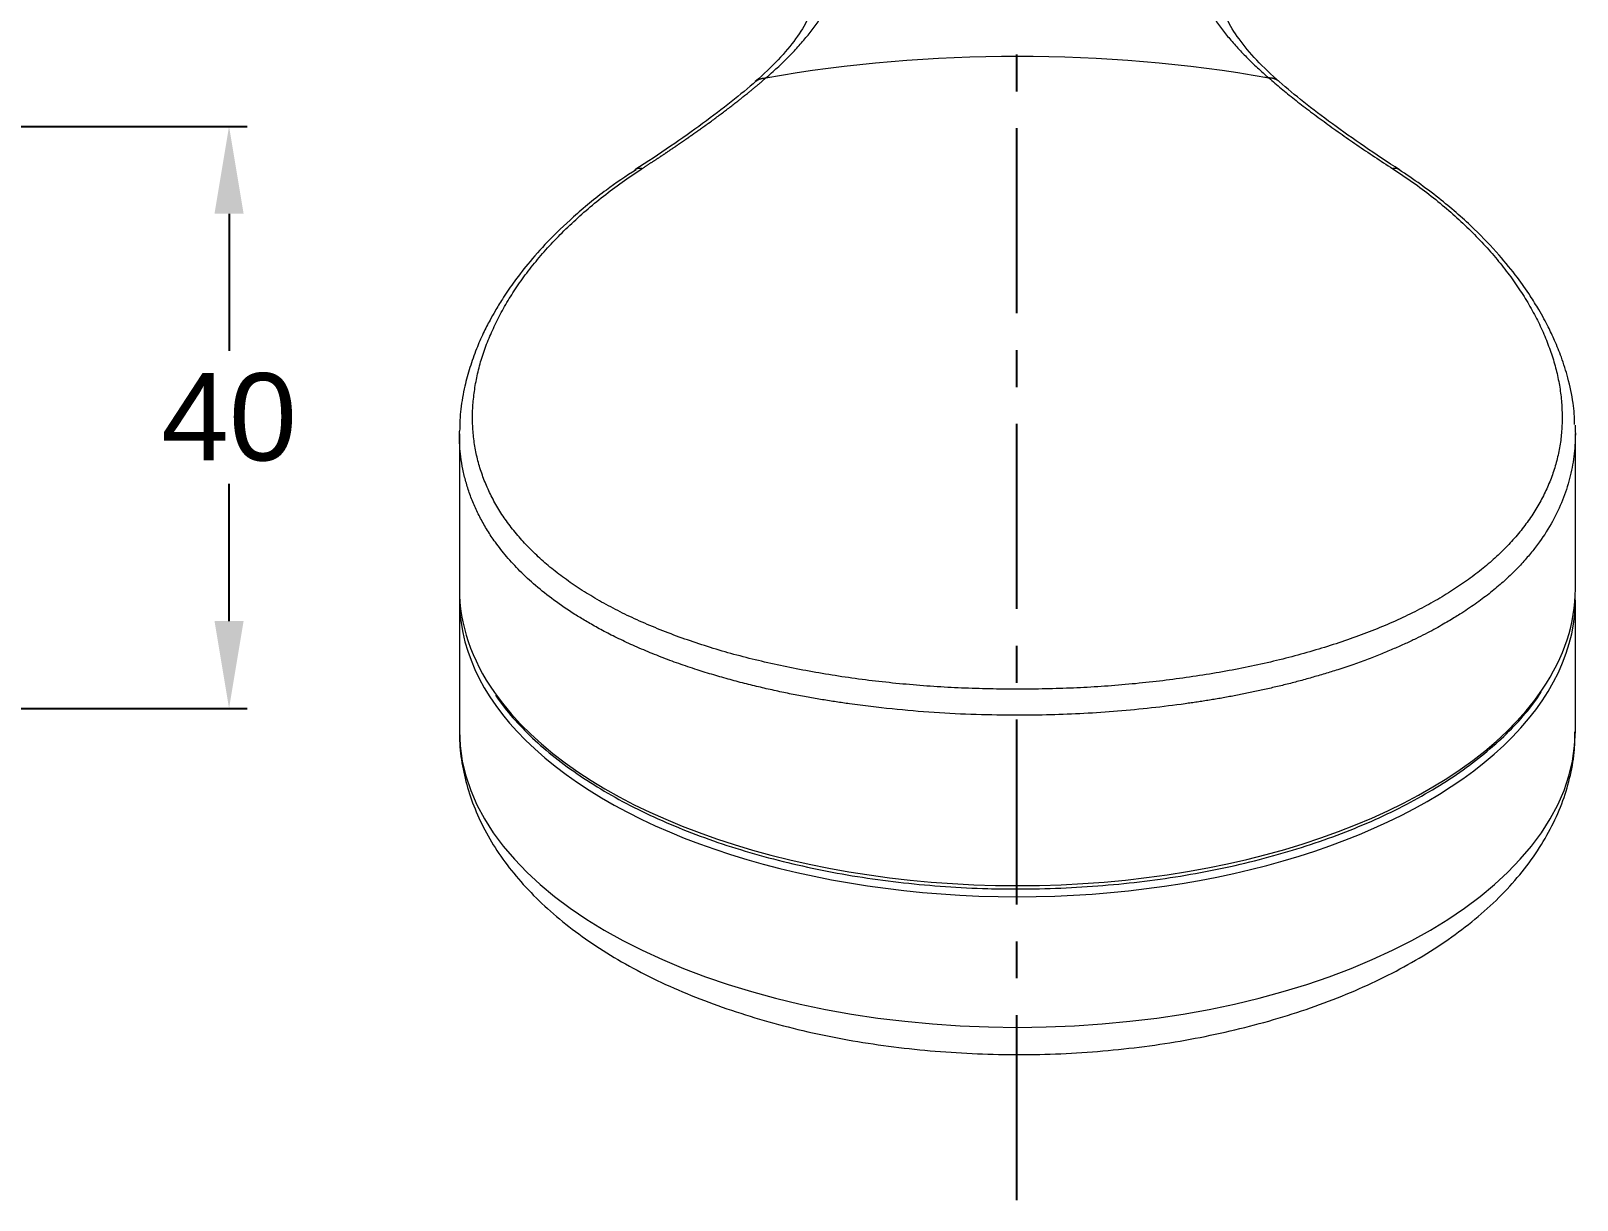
# Model space of a CAD drawing. Header units: millimetres. Extents: x 24958 to 25799, y 1150 to 1745.
# Drawn here: x 25334.2 to 25440.5, y 1360.5 to 1440.9 of the extents above; entities that cross this region are included whole.
import ezdxf

# ---------------------------------------------------------------- set-up
doc = ezdxf.new("R2010")
doc.units = ezdxf.units.MM
doc.linetypes.add('CENTERX2', pattern=[20.32, 12.7, -2.54, 2.54, -2.54])
doc.layers.add('CENTER', color=1, linetype='CENTERX2')
doc.layers.add('DIM', color=3, linetype='Continuous')
doc.styles.get("Standard").update_dxf_attribs({"font": 'arial.ttf'})
doc.dimstyles.new('ISO-25', dxfattribs={"dimtxt": 7, "dimasz": 5, "dimexe": 1.252, "dimexo": 0.625, "dimgap": 1, "dimtad": 1, "dimtih": 1, "dimtoh": 1, "dimdec": 1, "dimdsep": 46, "dimtxsty": 'Standard', "dimcen": 0, "dimclrd": 3, "dimclre": 3, "dimclrt": 4, "dimadec": 0, "dimazin": 0, "dimtfac": 1, "dimtdec": 1, "dimtmove": 0, "dimatfit": 3, "dimfxl": 1, "dimarcsym": 0})

# ---------------------------------------------------------------- blocks, each defined once
blk = doc.blocks.new('*D60')
at = {"layer": 'Defpoints', "color": 0, "transparency": 16777216}
for p in [(25328.63, 1434.29), (25347.81, 1434.29), (25328.63, 1394.29)]:
    blk.add_point(p, dxfattribs=at)
at = {"layer": 'DIM', "color": 3, "lineweight": -2, "transparency": 16777216}
for p, q in [((25329.25, 1434.29), (25349.06, 1434.29)), ((25347.81, 1428.29), (25347.81, 1418.86)), ((25347.81, 1400.29), (25347.81, 1409.73)), ((25329.25, 1394.29), (25349.06, 1394.29))]:
    blk.add_line(p, q, dxfattribs=at)
at = {"layer": 'DIM', "color": 3, "transparency": 16777216}
for points in [[(25346.81, 1428.29), (25348.81, 1428.29), (25347.81, 1434.29)], [(25346.81, 1400.29), (25348.81, 1400.29), (25347.81, 1394.29)]]:
    blk.add_solid(points, dxfattribs=at)
at = {"layer": 'DIM', "color": 4, "transparency": 16777216, "insert": (25347.81, 1414.29), "char_height": 6, "attachment_point": 5}
blk.add_mtext('40', dxfattribs=at)

msp = doc.modelspace()

# ---------------------------------------------------------------- linework, layer by layer
at = {"linetype": 'Continuous', "lineweight": 18}
for p, q in [((25363.64, 1413.17), (25363.64, 1402.5)), ((25440.34, 1405.47), (25440.34, 1413.19)), ((25440.34, 1402.5), (25440.34, 1405.47)), ((25363.64, 1401.74), (25363.64, 1392.76)), ((25440.34, 1392.76), (25440.34, 1401.74))]:
    msp.add_line(p, q, dxfattribs=at)
for centre, major_axis, ratio, start_param, end_param in [((25401.99, 1350.97), (94.49, 0), 0.932765, 1.386779, 1.754814), ((25376.59, 1430.08), (-0.82, 1.26), 0.513884, 5.784773, 6.264678), ((25427.39, 1430.08), (0.82, 1.26), 0.513881, 0.001321, 0.498411), ((25401.99, 1401.74), (-38.35, 0), 0.531694, 6.264532, 6.774697), ((25401.99, 1402.5), (38.35, 0), 0.531694, 3.141593, 3.498262), ((25401.99, 1401.74), (-38.35, 0), 0.531694, 2.629317, 3.160246), ((25401.99, 1402.5), (38.35, 0), 0.531694, 5.938592, 6.283185), ((25401.99, 1402.5), (38.35, 0), 0.531694, 3.498262, 4.712389), ((25401.99, 1402.5), (38.35, 0), 0.531694, 4.712389, 5.938592), ((25401.99, 1392.76), (38.35, 0), 0.531694, 3.141593, 4.712389), ((25401.99, 1401.74), (-38.35, 0), 0.531694, 0.491512, 1.570796), ((25401.99, 1392.76), (38.35, 0), 0.531694, 4.712389, 6.283185), ((25401.99, 1401.74), (-38.35, 0), 0.531694, 1.570796, 2.629317)]:
    msp.add_ellipse(centre, major_axis=major_axis, ratio=ratio, start_param=start_param, end_param=end_param, dxfattribs=at)
for points in [[(25384.7, 1437.62), (25384.97, 1437.85), (25385.5, 1438.33), (25386.24, 1439.04), (25386.92, 1439.76), (25387.54, 1440.48), (25388.11, 1441.21), (25388.61, 1441.94), (25389.04, 1442.67), (25389.4, 1443.41), (25389.59, 1443.9), (25389.68, 1444.14)], [(25414.3, 1444.14), (25414.38, 1443.9), (25414.58, 1443.41), (25414.94, 1442.67), (25415.37, 1441.94), (25415.87, 1441.21), (25416.43, 1440.48), (25417.06, 1439.76), (25417.74, 1439.04), (25418.48, 1438.33), (25419.01, 1437.85), (25419.28, 1437.62)], [(25419.28, 1437.62), (25419.55, 1437.38), (25420.11, 1436.9), (25421.02, 1436.16), (25422.01, 1435.4), (25423.06, 1434.62), (25424.16, 1433.83), (25425.32, 1433.02), (25426.53, 1432.21), (25427.37, 1431.66), (25427.8, 1431.38)], [(25427.8, 1431.38), (25428.26, 1431.08), (25429.17, 1430.46), (25430.45, 1429.51), (25431.65, 1428.52), (25432.76, 1427.51), (25433.8, 1426.47), (25434.75, 1425.42), (25435.61, 1424.35), (25436.39, 1423.27), (25437.08, 1422.19), (25437.68, 1421.1), (25438.19, 1420.01), (25438.62, 1418.92), (25438.96, 1417.84), (25439.21, 1416.76), (25439.37, 1415.7), (25439.44, 1414.64), (25439.43, 1413.6), (25439.33, 1412.58), (25439.14, 1411.57), (25438.86, 1410.58), (25438.49, 1409.62), (25438.04, 1408.67), (25437.5, 1407.75), (25436.88, 1406.85), (25436.16, 1405.98), (25435.37, 1405.13), (25434.49, 1404.32), (25433.52, 1403.53), (25432.47, 1402.77), (25431.34, 1402.04), (25430.12, 1401.35), (25428.82, 1400.69), (25427.45, 1400.06), (25426, 1399.47), (25424.49, 1398.93), (25422.91, 1398.42), (25421.28, 1397.95), (25419.6, 1397.52), (25417.87, 1397.14), (25416.1, 1396.8), (25414.29, 1396.5), (25412.46, 1396.25), (25410.59, 1396.03), (25408.7, 1395.86), (25406.8, 1395.73), (25404.89, 1395.65), (25402.96, 1395.61), (25401.04, 1395.61), (25399.12, 1395.65), (25397.2, 1395.73), (25395.29, 1395.86), (25393.41, 1396.03), (25391.54, 1396.24), (25389.7, 1396.5), (25387.9, 1396.8), (25386.13, 1397.14), (25384.4, 1397.52), (25382.71, 1397.94), (25381.08, 1398.41), (25379.51, 1398.92), (25377.99, 1399.47), (25376.54, 1400.06), (25375.17, 1400.68), (25373.87, 1401.34), (25372.65, 1402.04), (25371.52, 1402.76), (25370.47, 1403.52), (25369.5, 1404.3), (25368.62, 1405.12), (25367.82, 1405.96), (25367.11, 1406.84), (25366.48, 1407.73), (25365.94, 1408.66), (25365.49, 1409.6), (25365.12, 1410.57), (25364.84, 1411.56), (25364.65, 1412.56), (25364.55, 1413.59), (25364.53, 1414.63), (25364.61, 1415.68), (25364.77, 1416.75), (25365.01, 1417.83), (25365.35, 1418.91), (25365.78, 1420), (25366.29, 1421.09), (25366.89, 1422.18), (25367.58, 1423.27), (25368.36, 1424.35), (25369.23, 1425.42), (25370.18, 1426.47), (25371.21, 1427.5), (25372.33, 1428.52), (25373.53, 1429.5), (25374.81, 1430.46), (25375.71, 1431.08), (25376.18, 1431.38)], [(25363.64, 1413.17), (25363.64, 1413.23), (25363.64, 1413.29), (25363.64, 1413.34)], [(25440.33, 1413.76), (25440.33, 1413.56), (25440.34, 1413.37), (25440.34, 1413.17)]]:
    msp.add_open_spline(points, degree=3, dxfattribs=at)
for points, knots in [([(25387.73, 1442.13), (25387.69, 1441.97), (25387.5, 1441.42), (25386.81, 1440.33), (25385.62, 1438.9), (25384.57, 1437.88), (25383.98, 1437.37)], [0, 0, 0, 0, 0.124199, 0.419294, 0.711306, 1, 1, 1, 1]), ([(25420.04, 1437.33), (25419.44, 1437.85), (25418.37, 1438.87), (25417.17, 1440.32), (25416.48, 1441.41), (25416.29, 1441.96), (25416.25, 1442.12)], [0, 0, 0, 0, 0.29023, 0.58286, 0.877664, 1, 1, 1, 1]), ([(25384.02, 1437.4), (25383.5, 1436.94), (25382.37, 1436), (25380.4, 1434.5), (25378.19, 1432.93), (25376.56, 1431.85), (25375.71, 1431.3)], [0, 0, 0, 0, 0.249501, 0.499297, 0.749465, 1, 1, 1, 1]), ([(25376.18, 1431.38), (25376.2, 1431.4), (25376.25, 1431.43), (25376.32, 1431.47), (25376.39, 1431.52), (25376.45, 1431.56), (25376.52, 1431.6), (25376.59, 1431.65), (25376.65, 1431.69), (25376.72, 1431.73), (25376.78, 1431.78), (25376.85, 1431.82), (25376.91, 1431.86), (25376.98, 1431.9), (25377.04, 1431.94), (25377.1, 1431.98), (25377.16, 1432.02), (25377.22, 1432.06), (25377.28, 1432.1), (25377.34, 1432.14), (25377.4, 1432.18), (25377.46, 1432.22), (25377.52, 1432.26), (25377.58, 1432.3), (25377.64, 1432.34), (25377.69, 1432.38), (25377.75, 1432.41), (25377.81, 1432.45), (25377.86, 1432.49), (25377.92, 1432.53), (25377.97, 1432.56), (25378.02, 1432.6), (25378.08, 1432.64), (25378.13, 1432.67), (25378.18, 1432.71), (25378.23, 1432.74), (25378.29, 1432.78), (25378.34, 1432.81), (25378.39, 1432.85), (25378.44, 1432.88), (25378.49, 1432.91), (25378.54, 1432.95), (25378.58, 1432.98), (25378.63, 1433.01), (25378.68, 1433.04), (25378.73, 1433.08), (25378.77, 1433.11), (25378.82, 1433.14), (25378.87, 1433.17), (25378.91, 1433.2), (25378.95, 1433.23), (25379, 1433.26), (25379.04, 1433.29), (25379.09, 1433.32), (25379.13, 1433.35), (25379.17, 1433.38), (25379.21, 1433.41), (25379.25, 1433.44), (25379.3, 1433.47), (25379.34, 1433.5), (25379.38, 1433.53), (25379.42, 1433.55), (25379.46, 1433.58), (25379.49, 1433.61), (25379.53, 1433.64), (25379.57, 1433.66), (25379.61, 1433.69), (25379.65, 1433.71), (25379.68, 1433.74), (25379.72, 1433.77), (25379.75, 1433.79), (25379.79, 1433.82), (25379.82, 1433.84), (25379.86, 1433.86), (25379.89, 1433.89), (25379.93, 1433.91), (25379.96, 1433.94), (25379.99, 1433.96), (25380.02, 1433.98), (25380.06, 1434), (25380.09, 1434.03), (25380.12, 1434.05), (25380.15, 1434.07), (25380.18, 1434.09), (25380.21, 1434.11), (25380.24, 1434.14), (25380.27, 1434.16), (25380.3, 1434.18), (25380.33, 1434.2), (25380.35, 1434.22), (25380.38, 1434.24), (25380.41, 1434.26), (25380.44, 1434.28), (25380.46, 1434.29), (25380.49, 1434.31), (25380.51, 1434.33), (25380.54, 1434.35), (25380.56, 1434.37), (25380.59, 1434.39), (25380.61, 1434.4), (25380.64, 1434.42), (25380.66, 1434.44), (25380.68, 1434.45), (25380.7, 1434.47), (25380.73, 1434.49), (25380.75, 1434.5), (25380.77, 1434.52), (25380.79, 1434.53), (25380.91, 1434.62), (25381.12, 1434.77), (25381.42, 1435), (25381.72, 1435.22), (25382.01, 1435.44), (25382.29, 1435.66), (25382.58, 1435.88), (25382.79, 1436.04), (25382.94, 1436.16), (25383.03, 1436.23), (25383.13, 1436.32), (25383.25, 1436.41), (25383.38, 1436.51), (25383.51, 1436.62), (25383.66, 1436.74), (25383.79, 1436.85), (25383.9, 1436.94), (25383.99, 1437.02), (25384.08, 1437.09), (25384.17, 1437.17), (25384.26, 1437.24), (25384.35, 1437.32), (25384.44, 1437.39), (25384.53, 1437.47), (25384.61, 1437.54), (25384.67, 1437.59), (25384.7, 1437.62)], [0, 0, 0, 0, 0.006732, 0.013423, 0.020073, 0.026682, 0.033251, 0.039778, 0.046264, 0.05271, 0.059114, 0.065478, 0.0718, 0.078082, 0.084322, 0.090522, 0.09668, 0.102798, 0.108874, 0.11491, 0.120904, 0.126858, 0.13277, 0.138642, 0.144473, 0.150262, 0.156011, 0.161719, 0.167385, 0.173011, 0.178596, 0.18414, 0.189642, 0.195104, 0.200525, 0.205905, 0.211244, 0.216542, 0.221799, 0.227015, 0.23219, 0.237324, 0.242417, 0.24747, 0.252481, 0.257451, 0.262381, 0.267269, 0.272116, 0.276923, 0.281688, 0.286413, 0.291096, 0.295739, 0.300341, 0.304901, 0.309421, 0.3139, 0.318338, 0.322735, 0.327091, 0.331406, 0.33568, 0.339913, 0.344105, 0.348257, 0.352367, 0.356436, 0.360465, 0.364452, 0.368399, 0.372304, 0.376169, 0.379993, 0.383775, 0.387517, 0.391218, 0.394878, 0.398497, 0.402075, 0.405612, 0.409109, 0.412564, 0.415978, 0.419352, 0.422684, 0.425976, 0.429227, 0.432436, 0.435605, 0.438733, 0.44182, 0.444866, 0.447871, 0.450835, 0.453759, 0.456641, 0.459483, 0.462283, 0.465043, 0.467762, 0.470439, 0.473076, 0.475672, 0.478227, 0.480741, 0.483215, 0.485647, 0.488038, 0.523969, 0.559897, 0.595823, 0.631746, 0.667666, 0.703584, 0.739499, 0.750388, 0.762819, 0.776791, 0.792304, 0.809358, 0.827954, 0.84809, 0.869768, 0.882792, 0.895816, 0.908839, 0.921863, 0.934886, 0.947909, 0.960932, 0.973955, 0.986978, 1, 1, 1, 1]), ([(25428.26, 1431.3), (25427.42, 1431.84), (25425.81, 1432.92), (25423.6, 1434.48), (25421.64, 1435.97), (25420.51, 1436.91), (25419.99, 1437.37)], [0, 0, 0, 0, 0.250532, 0.500702, 0.750502, 1, 1, 1, 1]), ([(25375.8, 1431.31), (25375.08, 1430.87), (25373.56, 1429.83), (25371.53, 1428.16), (25369.75, 1426.45), (25368.39, 1424.91), (25367.38, 1423.6), (25366.64, 1422.52), (25366.13, 1421.67), (25365.69, 1420.89), (25365.25, 1420.03), (25364.78, 1418.94), (25364.35, 1417.73), (25363.97, 1416.35), (25363.71, 1414.88), (25363.66, 1413.85), (25363.66, 1413.34)], [0, 0, 0, 0, 0.093415, 0.208139, 0.308866, 0.395559, 0.468184, 0.526709, 0.57111, 0.603757, 0.651279, 0.70685, 0.773335, 0.839461, 0.920791, 1, 1, 1, 1]), ([(25440.29, 1413.8), (25440.29, 1414.29), (25440.21, 1415.36), (25439.87, 1416.91), (25439.43, 1418.35), (25438.96, 1419.51), (25438.54, 1420.39), (25438.17, 1421.1), (25437.77, 1421.81), (25437.18, 1422.76), (25436.3, 1424.01), (25435.05, 1425.55), (25433.33, 1427.35), (25431.06, 1429.34), (25429.24, 1430.66), (25428.2, 1431.33)], [0, 0, 0, 0, 0.078173, 0.170067, 0.245191, 0.30695, 0.356828, 0.386455, 0.420795, 0.472958, 0.542929, 0.630669, 0.736132, 0.859263, 1, 1, 1, 1]), ([(25440.34, 1413.17), (25440.34, 1413.16), (25440.34, 1412.89), (25440.32, 1412.37), (25440.22, 1411.34), (25439.98, 1410.08), (25439.49, 1408.59), (25438.8, 1407.13), (25438.05, 1405.95), (25437.34, 1405.02), (25436.73, 1404.31), (25436.04, 1403.59), (25435.27, 1402.88), (25434.41, 1402.16), (25433.45, 1401.45), (25432.65, 1400.91), (25432.02, 1400.52), (25431.6, 1400.27), (25431.13, 1399.99), (25430.6, 1399.7), (25430.01, 1399.39), (25429.37, 1399.07), (25428.65, 1398.73), (25427.87, 1398.39), (25427.02, 1398.03), (25426.1, 1397.67), (25425.09, 1397.31), (25424.24, 1397.02), (25423.57, 1396.81), (25423.12, 1396.67), (25422.67, 1396.54), (25422.22, 1396.41), (25421.77, 1396.28), (25421.32, 1396.16), (25420.88, 1396.04), (25420.43, 1395.93), (25419.98, 1395.82), (25419.54, 1395.72), (25419.09, 1395.61), (25418.65, 1395.52), (25418.21, 1395.42), (25417.77, 1395.33), (25417.34, 1395.24), (25416.9, 1395.16), (25416.47, 1395.08), (25416.04, 1395), (25415.62, 1394.93), (25415.2, 1394.86), (25414.77, 1394.79), (25414.36, 1394.73), (25413.94, 1394.67), (25412.9, 1394.52), (25411.22, 1394.31), (25408.9, 1394.09), (25406.58, 1393.93), (25404.28, 1393.84), (25401.81, 1393.81), (25399.14, 1393.85), (25396.25, 1393.99), (25393.35, 1394.24), (25391.11, 1394.51), (25389.53, 1394.74), (25388.58, 1394.89), (25387.59, 1395.06), (25386.57, 1395.25), (25385.52, 1395.47), (25384.45, 1395.71), (25383.35, 1395.97), (25382.24, 1396.27), (25381.1, 1396.59), (25380.14, 1396.89), (25379.34, 1397.15), (25378.72, 1397.37), (25378.1, 1397.59), (25377.5, 1397.82), (25376.9, 1398.06), (25376.3, 1398.31), (25375.71, 1398.56), (25375.14, 1398.82), (25374.6, 1399.08), (25374.08, 1399.33), (25373.6, 1399.58), (25373.15, 1399.83), (25372.72, 1400.07), (25372.32, 1400.3), (25371.94, 1400.53), (25371.2, 1400.99), (25370.14, 1401.71), (25368.88, 1402.71), (25367.8, 1403.71), (25366.88, 1404.71), (25366.15, 1405.64), (25365.56, 1406.52), (25365.09, 1407.34), (25364.68, 1408.17), (25364.35, 1409.01), (25364.08, 1409.87), (25363.87, 1410.72), (25363.69, 1411.8), (25363.64, 1412.63), (25363.64, 1413.16), (25363.64, 1413.17)], [0, 0, 0, 0, 0.000442, 0.01168, 0.022817, 0.045249, 0.068039, 0.091191, 0.114708, 0.126725, 0.139198, 0.152126, 0.165512, 0.179354, 0.193652, 0.208408, 0.213401, 0.218953, 0.225063, 0.231731, 0.238959, 0.246745, 0.25509, 0.263993, 0.273456, 0.283476, 0.294056, 0.305194, 0.309739, 0.314242, 0.318703, 0.323123, 0.3275, 0.331836, 0.33613, 0.340382, 0.344593, 0.348761, 0.352888, 0.356973, 0.361016, 0.365017, 0.368977, 0.372895, 0.376771, 0.380605, 0.384397, 0.388148, 0.391857, 0.395524, 0.399149, 0.402733, 0.422771, 0.442506, 0.461938, 0.48107, 0.499901, 0.523483, 0.547538, 0.572065, 0.597066, 0.605096, 0.613508, 0.622302, 0.63148, 0.641041, 0.650985, 0.661311, 0.672021, 0.683114, 0.694589, 0.701033, 0.707498, 0.713984, 0.720491, 0.727019, 0.733569, 0.740383, 0.746969, 0.753325, 0.759452, 0.76535, 0.771018, 0.776457, 0.781667, 0.786648, 0.791399, 0.81193, 0.831563, 0.850298, 0.868136, 0.885078, 0.898563, 0.911928, 0.925174, 0.938302, 0.951311, 0.964204, 0.97698, 0.999359, 1, 1, 1, 1]), ([(25401.99, 1381.88), (25402.5, 1381.88), (25403.98, 1381.89), (25406.43, 1382), (25409.32, 1382.24), (25412.16, 1382.59), (25414.94, 1383.06), (25417.65, 1383.64), (25420.27, 1384.34), (25422.78, 1385.13), (25425.18, 1386.03), (25427.44, 1387.02), (25429.55, 1388.11), (25431.51, 1389.28), (25433.3, 1390.53), (25434.9, 1391.85), (25436.31, 1393.23), (25437.34, 1394.43), (25437.84, 1395.17), (25438, 1395.43)], [0, 0, 0, 0, 0.032797, 0.095094, 0.157405, 0.219722, 0.282049, 0.344389, 0.406744, 0.469119, 0.531517, 0.59394, 0.656389, 0.718863, 0.781359, 0.843864, 0.906351, 0.968783, 1, 1, 1, 1]), ([(25366.13, 1395.19), (25366.18, 1395.1), (25366.57, 1394.51), (25367.46, 1393.47), (25368.82, 1392.07), (25370.39, 1390.75), (25372.15, 1389.49), (25374.07, 1388.31), (25376.16, 1387.21), (25378.4, 1386.2), (25380.77, 1385.28), (25383.26, 1384.47), (25385.87, 1383.76), (25388.56, 1383.16), (25391.33, 1382.66), (25394.17, 1382.29), (25397.04, 1382.03), (25399.66, 1381.9), (25401.31, 1381.88), (25401.99, 1381.88)], [0, 0, 0, 0, 0.01158, 0.074256, 0.137104, 0.200069, 0.2631, 0.326161, 0.389222, 0.45227, 0.515298, 0.578306, 0.641293, 0.704262, 0.767216, 0.830157, 0.893088, 0.956014, 1, 1, 1, 1]), ([(25363.66, 1392.84), (25363.65, 1392.66), (25363.63, 1391.9), (25363.79, 1390.55), (25364.17, 1388.84), (25364.77, 1387.16), (25365.58, 1385.51), (25366.61, 1383.91), (25367.84, 1382.36), (25369.29, 1380.87), (25370.93, 1379.45), (25372.76, 1378.11), (25374.77, 1376.86), (25376.94, 1375.71), (25379.25, 1374.67), (25381.69, 1373.74), (25384.25, 1372.92), (25386.89, 1372.21), (25389.62, 1371.62), (25392.42, 1371.16), (25395.27, 1370.81), (25398.15, 1370.59), (25400.4, 1370.51), (25401.68, 1370.5), (25401.99, 1370.5)], [0, 0, 0, 0, 0.014018, 0.058761, 0.103489, 0.148541, 0.194236, 0.2408, 0.288334, 0.3368, 0.386038, 0.435822, 0.485919, 0.536141, 0.586328, 0.63642, 0.68639, 0.736236, 0.785967, 0.835602, 0.885159, 0.934659, 0.984126, 1, 1, 1, 1]), ([(25401.99, 1370.5), (25402.5, 1370.5), (25403.98, 1370.51), (25406.43, 1370.62), (25409.31, 1370.87), (25412.14, 1371.24), (25414.92, 1371.73), (25417.63, 1372.35), (25420.26, 1373.07), (25422.79, 1373.92), (25425.2, 1374.87), (25427.49, 1375.94), (25429.64, 1377.12), (25431.64, 1378.4), (25433.47, 1379.79), (25435.11, 1381.27), (25436.55, 1382.84), (25437.77, 1384.49), (25438.76, 1386.19), (25439.52, 1387.93), (25440.03, 1389.69), (25440.3, 1391.28), (25440.32, 1392.28), (25440.31, 1392.68)], [0, 0, 0, 0, 0.026343, 0.076, 0.125689, 0.175422, 0.225224, 0.275119, 0.32513, 0.37528, 0.425588, 0.476067, 0.526716, 0.577507, 0.628365, 0.679114, 0.729531, 0.779343, 0.828279, 0.876162, 0.922971, 0.96885, 1, 1, 1, 1])]:
    msp.add_open_spline(points, degree=3, knots=knots, dxfattribs=at)
for points, weights in [([(25383.98, 1437.36), (25384.17, 1437.54), (25384.42, 1437.62), (25384.7, 1437.62)], [1.0001685024, 0.997355240812, 1.02976895866, 1.09740965595]), ([(25420, 1437.36), (25419.8, 1437.54), (25419.55, 1437.62), (25419.28, 1437.62)], [1.00021381263, 1.00341044739, 1.04245087457, 1.11733509418])]:
    msp.add_rational_spline(points, weights, degree=3, dxfattribs=at)
at = {"layer": 'CENTER'}
msp.add_line((25401.96, 1360.5), (25401.96, 1524.41), dxfattribs=at)

# ---------------------------------------------------------------- dimensions: what is measured, and where the dimension line sits
at = {"layer": 'DIM', "color": 3}
dim = msp.add_linear_dim(base=(25347.81, 1434.29), p1=(25328.63, 1394.29), p2=(25328.63, 1434.29), angle=90, dimstyle='ISO-25', override={"dimtxt": 6, "dimasz": 6, "dimgap": 1.5, "dimtad": 0}, dxfattribs=at)
dim.commit()
dim.dimension.update_dxf_attribs({"geometry": '*D60', "text_midpoint": (25347.81, 1414.29)})

doc.saveas('drawing.dxf')
